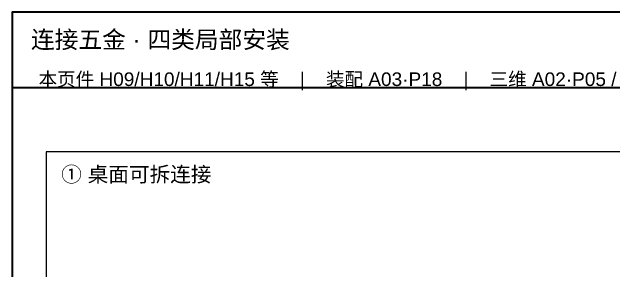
# Model space of a CAD drawing. Header units: millimetres. Extents: x 50 to 612415, y 2 to 4150.
# Drawn here: x 552050 to 553642, y 3464 to 4150 of the extents above; entities that cross this region are included whole.
import ezdxf

# ---------------------------------------------------------------- set-up
doc = ezdxf.new("R2010")
doc.units = ezdxf.units.MM
for name, color, linetype, lineweight in [('DIM', 7, 'Continuous', 13), ('FRAME', 7, 'Continuous', 35), ('NOTE', 7, 'Continuous', 18)]:
    doc.layers.add(name, color=color, linetype=linetype, lineweight=lineweight)
doc.styles.add('CN', font='Arial Unicode.ttf')

msp = doc.modelspace()

# ---------------------------------------------------------------- linework, layer by layer
at = {"layer": 'DIM'}
msp.add_lwpolyline([(552140, 2250), (554900, 2250), (554900, 3780), (552140, 3780)], close=True, dxfattribs=at)
at = {"layer": 'FRAME'}
msp.add_line((552050, 3950), (557890, 3950), dxfattribs=at)
msp.add_lwpolyline([(552050, 50), (557890, 50), (557890, 4150), (552050, 4150)], close=True, dxfattribs=at)

# ---------------------------------------------------------------- texts
at = {"layer": 'NOTE', "attachment_point": 1, "style": 'CN'}
for s, insert, char_height, width in [('连接五金 · 四类局部安装', (552100, 4100), 46, 4840), ('本页件 H09/H10/H11/H15 等    |    装配 A03·P18    |    三维 A02·P05 / V02·P06    |    索引 I01·P01 / I02·P02', (552120, 3990), 36, 5700), ('① 桌面可拆连接', (552180, 3740), 40, 2680)]:
    msp.add_mtext(s, dxfattribs=dict(at, insert=insert, char_height=char_height, width=width))

doc.saveas('drawing.dxf')
